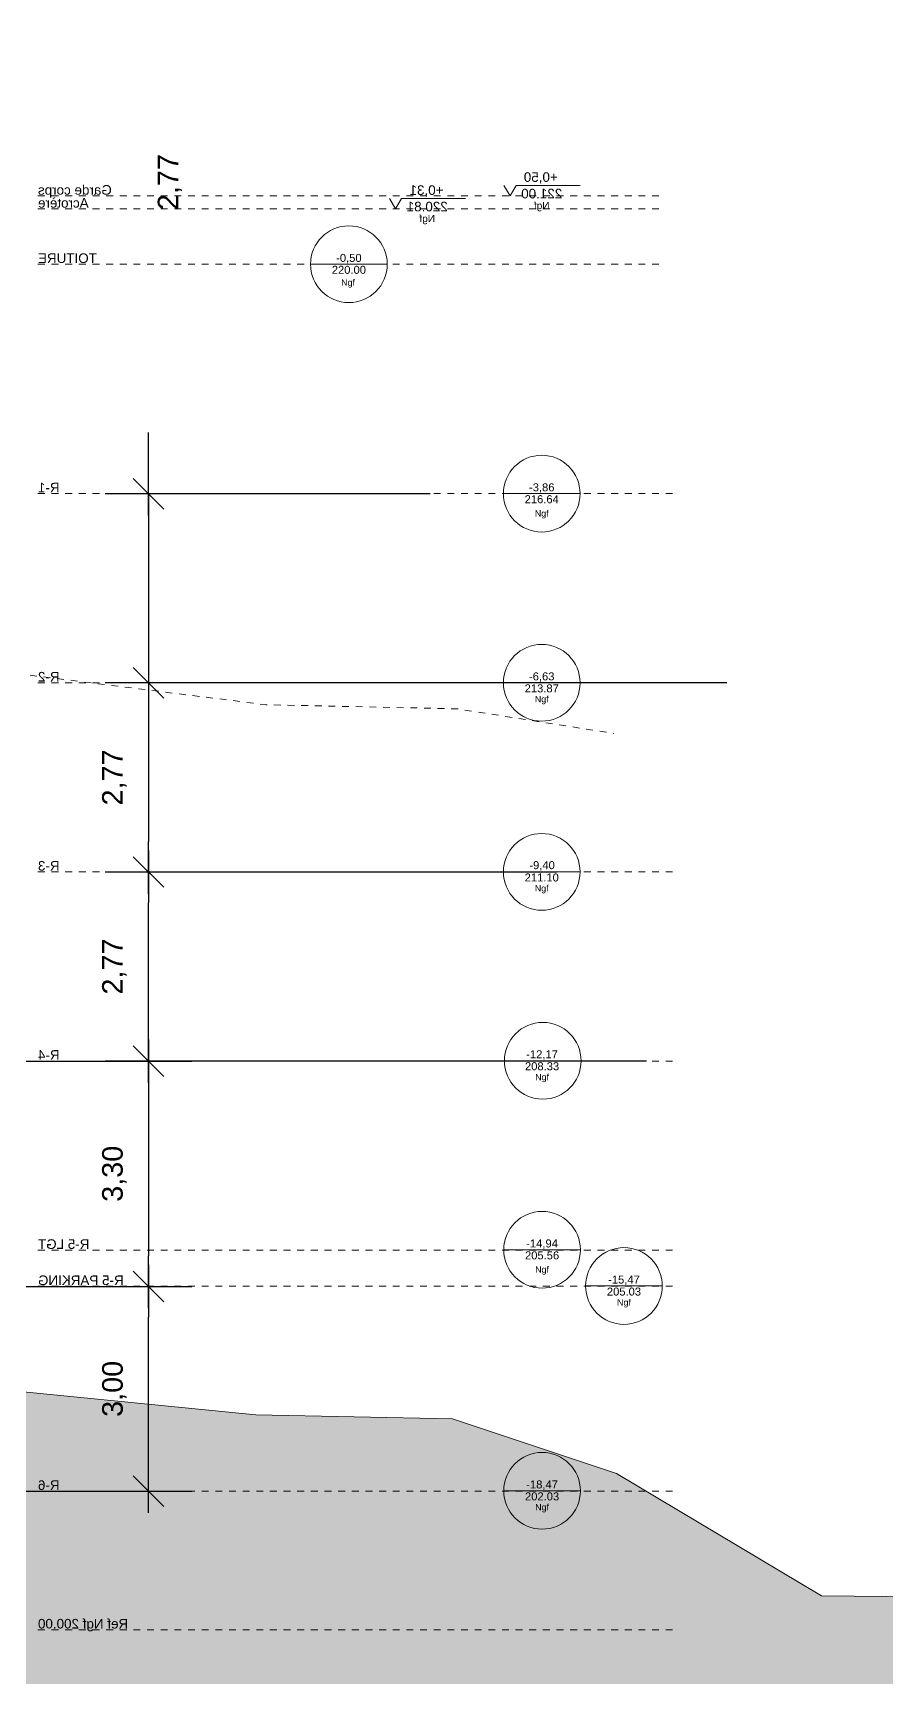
# Model space of a CAD drawing. Header units: metres. Extents: x 1838950 to 1842843, y 5171318 to 5174224.
# Drawn here: x 1841026.68 to 1841039.18, y 5171420.41 to 5171444.49 of the extents above; entities that cross this region are included whole.
import ezdxf

# ---------------------------------------------------------------- set-up
doc = ezdxf.new("R2010")
doc.units = ezdxf.units.M
doc.header["$LTSCALE"] = 0.0254
doc.header["$PDMODE"] = 1
doc.header["$PDSIZE"] = -2
doc.linetypes.add('Style de ligne -1', pattern=[0.83328, 0.41656, -0.41672])
doc.linetypes.add('VW-01', pattern=[0.41656, 0.20828, -0.20828])
doc.layers.get('0').update_dxf_attribs({"lineweight": 18})
doc.layers.get('DEFPOINTS').update_dxf_attribs({"lineweight": 18})
for name, color, linetype, lineweight in [('00 CHAZAL INVISIBLE ARCHI', 7, 'Continuous', 5), ('B GÈnÈral_Hatch', 7, 'Continuous', 5), ('B Général', 7, 'Continuous', 5), ('C ANNOTATIONS-cotation', 7, 'Continuous', 5), ('C ANNOTATIONS-niveaux', 7, 'Continuous', 5)]:
    doc.layers.add(name, color=color, linetype=linetype, lineweight=lineweight)
doc.styles.add('Arial', font='arial.ttf')
doc.dimstyles.new('Arch', dxfattribs={"dimtxt": 302.065972, "dimasz": 0.002245, "dimexe": 0.003175, "dimexo": 0.001587, "dimgap": 0.001587, "dimtad": 1, "dimzin": 3, "dimtxsty": 'Arial', "dimblk": 'VW_SLASH', "dimblk1": 'VW_SLASH', "dimblk2": 'VW_SLASH', "dimcen": 0, "dimdle": 0.001587, "dimazin": 0, "dimtfac": 1, "dimtix": 1, "dimtmove": 0, "dimatfit": 0, "dimldrblk": 'VW_FILLEDARROW-3', "dimfxl": 1, "dimfrac": 2, "dimtolj": 1, "dimtzin": 3, "dimarcsym": 0})

# ---------------------------------------------------------------- blocks, each defined once
blk = doc.blocks.new('VW_SLASH')
at = {"color": 0, "linetype": 'ByBlock', "lineweight": -2, "transparency": 16777216}
blk.add_line((0.707, 0), (-1, 0), dxfattribs=at)
at = {"color": 0, "lineweight": 20, "transparency": 16777216, "flags": 128}
blk.add_lwpolyline([(0.5, 0.5), (-0.5, -0.5)], dxfattribs=at)
blk = doc.blocks.new('*D1647')
at = {"layer": 'C ANNOTATIONS-cotation', "color": 0, "linetype": 'Continuous', "lineweight": -2, "transparency": 16777216}
for p, q in [((1841022.582, 5171429.432), (1841029.006, 5171429.432)), ((1841028.371, 5171428.983), (1841028.371, 5171426.581)), ((1841018.312, 5171426.132), (1841029.006, 5171426.132))]:
    blk.add_line(p, q, dxfattribs=at)
at = {"layer": 'DEFPOINTS', "color": 0, "linetype": 'Continuous', "transparency": 16777216}
for p in [(1841022.581, 5171429.432), (1841018.31, 5171426.132), (1841028.371, 5171426.132)]:
    blk.add_point(p, dxfattribs=at)
at = {"layer": 'C ANNOTATIONS-cotation', "color": 0, "linetype": 'Continuous', "lineweight": -2, "transparency": 16777216, "xscale": 0.44896484375, "yscale": 0.44896484375, "zscale": 0.44896484375}
for p, rotation in [((1841028.371, 5171429.432), 90), ((1841028.371, 5171426.132), 270)]:
    blk.add_blockref('VW_SLASH', p, dxfattribs=dict(at, rotation=rotation))
at = {"layer": 'C ANNOTATIONS-cotation', "color": 0, "linetype": 'Continuous', "lineweight": 5, "transparency": 16777216, "insert": (1841027.872, 5171427.782), "char_height": 0.3019, "attachment_point": 5, "rotation": 90, "style": 'Arial'}
blk.add_mtext('\\A1;3,30', dxfattribs=at)
blk = doc.blocks.new('VW_FILLEDARROW-3')
at = {"linetype": 'Continuous', "lineweight": 0, "transparency": 16777216}
blk.add_hatch(color=0, dxfattribs=at).paths.add_polyline_path([(-1.414, 0.379), (0, 0), (-1.414, -0.379)])
at = {"color": 0, "lineweight": 5, "transparency": 16777216, "flags": 128}
blk.add_lwpolyline([(-1.414, 0.379), (0, 0), (-1.414, -0.379)], close=True, dxfattribs=at)
blk = doc.blocks.new('*D1648')
at = {"layer": 'C ANNOTATIONS-cotation', "color": 0, "linetype": 'Continuous', "lineweight": -2, "transparency": 16777216}
for p, q in [((1841034.35, 5171432.202), (1841027.736, 5171432.202)), ((1841028.371, 5171429.881), (1841028.371, 5171431.753)), ((1841035.669, 5171429.432), (1841027.736, 5171429.432))]:
    blk.add_line(p, q, dxfattribs=at)
at = {"layer": 'DEFPOINTS', "color": 0, "linetype": 'Continuous', "transparency": 16777216}
for p in [(1841028.371, 5171432.202), (1841034.352, 5171432.202), (1841035.671, 5171429.432)]:
    blk.add_point(p, dxfattribs=at)
at = {"layer": 'C ANNOTATIONS-cotation', "color": 0, "linetype": 'Continuous', "lineweight": -2, "transparency": 16777216, "xscale": 0.44896484375, "yscale": 0.44896484375, "zscale": 0.44896484375}
for p, rotation in [((1841028.371, 5171432.202), 90), ((1841028.371, 5171429.432), 270)]:
    blk.add_blockref('VW_SLASH', p, dxfattribs=dict(at, rotation=rotation))
at = {"layer": 'C ANNOTATIONS-cotation', "color": 0, "linetype": 'Continuous', "lineweight": 5, "transparency": 16777216, "insert": (1841027.872, 5171430.817), "char_height": 0.3019, "attachment_point": 5, "rotation": 90, "style": 'Arial'}
blk.add_mtext('\\A1;2,77', dxfattribs=at)
blk = doc.blocks.new('*D1649')
at = {"layer": 'C ANNOTATIONS-cotation', "color": 0, "linetype": 'Continuous', "lineweight": -2, "transparency": 16777216}
for p, q in [((1841032.751, 5171434.972), (1841027.736, 5171434.972)), ((1841028.371, 5171434.523), (1841028.371, 5171432.651)), ((1841034.35, 5171432.202), (1841027.736, 5171432.202))]:
    blk.add_line(p, q, dxfattribs=at)
at = {"layer": 'DEFPOINTS', "color": 0, "linetype": 'Continuous', "transparency": 16777216}
for p in [(1841032.753, 5171434.972), (1841028.371, 5171432.202), (1841034.352, 5171432.202)]:
    blk.add_point(p, dxfattribs=at)
at = {"layer": 'C ANNOTATIONS-cotation', "color": 0, "linetype": 'Continuous', "lineweight": -2, "transparency": 16777216, "xscale": 0.44896484375, "yscale": 0.44896484375, "zscale": 0.44896484375}
for p, rotation in [((1841028.371, 5171434.972), 90), ((1841028.371, 5171432.202), 270)]:
    blk.add_blockref('VW_SLASH', p, dxfattribs=dict(at, rotation=rotation))
at = {"layer": 'C ANNOTATIONS-cotation', "color": 0, "linetype": 'Continuous', "lineweight": 5, "transparency": 16777216, "insert": (1841027.872, 5171433.587), "char_height": 0.3019, "attachment_point": 5, "rotation": 90, "style": 'Arial'}
blk.add_mtext('\\A1;2,77', dxfattribs=at)
blk = doc.blocks.new('*D1650')
at = {"layer": 'C ANNOTATIONS-cotation', "color": 0, "linetype": 'Continuous', "lineweight": -2, "transparency": 16777216}
for p, q in [((1841028.371, 5171438.191), (1841028.371, 5171438.64)), ((1841032.499, 5171437.742), (1841027.736, 5171437.742)), ((1841028.371, 5171437.742), (1841028.371, 5171434.972)), ((1841036.849, 5171434.972), (1841027.736, 5171434.972)), ((1841028.371, 5171434.523), (1841028.371, 5171434.074))]:
    blk.add_line(p, q, dxfattribs=at)
at = {"layer": 'DEFPOINTS', "color": 0, "linetype": 'Continuous', "transparency": 16777216}
for p in [(1841032.501, 5171437.742), (1841028.371, 5171434.972), (1841036.851, 5171434.972)]:
    blk.add_point(p, dxfattribs=at)
at = {"layer": 'C ANNOTATIONS-cotation', "color": 0, "linetype": 'Continuous', "lineweight": -2, "transparency": 16777216, "xscale": 0.44896484375, "yscale": 0.44896484375, "zscale": 0.44896484375}
for p, rotation in [((1841028.371, 5171437.742), 270), ((1841028.371, 5171434.972), 90)]:
    blk.add_blockref('VW_SLASH', p, dxfattribs=dict(at, rotation=rotation))
at = {"layer": 'C ANNOTATIONS-cotation', "color": 0, "linetype": 'Continuous', "lineweight": 5, "transparency": 16777216, "insert": (1841028.687, 5171442.307), "char_height": 0.3019, "attachment_point": 5, "rotation": 90, "style": 'Arial'}
blk.add_mtext('\\A1;2,77', dxfattribs=at)
blk = doc.blocks.new('Alti BAT B R-3-4')
at = {"layer": 'C ANNOTATIONS-niveaux', "color": 7, "linetype": 'Continuous', "lineweight": 5}
blk.add_line((-0.568, -0.005), (0.557, -0.005), dxfattribs=at)
blk.add_circle((-0.005, -0.005), 0.562, dxfattribs=at)
at = {"layer": 'C ANNOTATIONS-niveaux', "color": 7, "attachment_point": 2, "rotation": 0, "line_spacing_factor": 0.901009, "style": 'Arial'}
for s, insert, char_height in [('-9,40', (0, 0.152), 0.1172), ('211.10', (-0.005, -0.028), 0.1172), ('Ngf', (-0.005, -0.198), 0.0938)]:
    blk.add_mtext(s, dxfattribs=dict(at, insert=insert, char_height=char_height))
blk = doc.blocks.new('Alti BAT B R-2-4')
at = {"layer": 'C ANNOTATIONS-niveaux', "color": 7, "linetype": 'Continuous', "lineweight": 5}
blk.add_line((-0.563, 0), (0.562, 0), dxfattribs=at)
blk.add_circle((0, 0), 0.562, dxfattribs=at)
at = {"layer": 'C ANNOTATIONS-niveaux', "color": 7, "attachment_point": 2, "rotation": 0, "line_spacing_factor": 0.901009, "style": 'Arial'}
for s, insert, char_height in [('-6,63', (0, 0.152), 0.1172), ('213.87', (0, -0.023), 0.1172), ('Ngf', (0, -0.193), 0.0938)]:
    blk.add_mtext(s, dxfattribs=dict(at, insert=insert, char_height=char_height))
blk = doc.blocks.new('Alti BAT B R-1-4')
at = {"layer": 'C ANNOTATIONS-niveaux', "color": 7, "linetype": 'Continuous', "lineweight": 5}
blk.add_line((-0.559, -0.09), (0.566, -0.09), dxfattribs=at)
blk.add_circle((0.003, -0.09), 0.562, dxfattribs=at)
at = {"layer": 'C ANNOTATIONS-niveaux', "color": 7, "attachment_point": 2, "rotation": 0, "line_spacing_factor": 0.901009, "style": 'Arial'}
for s, insert, char_height in [('-3,86', (0.003, 0.061), 0.1172), ('216.64', (0.003, -0.113), 0.1172), ('Ngf', (0.003, -0.332), 0.0938)]:
    blk.add_mtext(s, dxfattribs=dict(at, insert=insert, char_height=char_height))
blk = doc.blocks.new('Alti BAT B TOITURE-4')
at = {"layer": 'C ANNOTATIONS-niveaux', "color": 7, "linetype": 'Continuous', "lineweight": 5}
blk.add_line((-0.559, -0.09), (0.566, -0.09), dxfattribs=at)
blk.add_circle((0.003, -0.09), 0.562, dxfattribs=at)
at = {"layer": 'B Général', "color": 7, "char_height": 0.1172, "attachment_point": 2, "rotation": 0, "line_spacing_factor": 0.901009, "style": 'Arial'}
for s, insert in [('-0,50', (0.003, 0.061)), ('220.00', (0.003, -0.113))]:
    blk.add_mtext(s, dxfattribs=dict(at, insert=insert))
at = {"layer": 'C ANNOTATIONS-niveaux', "color": 7, "insert": (-0.009, -0.31), "char_height": 0.0938, "attachment_point": 2, "rotation": 0, "line_spacing_factor": 0.901009, "style": 'Arial'}
blk.add_mtext('Ngf', dxfattribs=at)
blk = doc.blocks.new('Alti BAT B R-4-4')
at = {"layer": 'C ANNOTATIONS-niveaux', "color": 7, "linetype": 'Continuous', "lineweight": 5}
blk.add_line((-0.553, -0.002), (0.572, -0.002), dxfattribs=at)
blk.add_circle((0.01, -0.002), 0.562, dxfattribs=at)
at = {"layer": 'C ANNOTATIONS-niveaux', "color": 7, "attachment_point": 2, "rotation": 0, "line_spacing_factor": 0.901009, "style": 'Arial'}
for s, insert, char_height in [('-12,17', (0, 0.152), 0.1172), ('208.33', (0, -0.023), 0.1172), ('Ngf', (0, -0.193), 0.0938)]:
    blk.add_mtext(s, dxfattribs=dict(at, insert=insert, char_height=char_height))
blk = doc.blocks.new('Alti BAT B Garde corps-4')
at = {"layer": 'B Général', "color": 7, "linetype": 'Continuous', "lineweight": 13, "flags": 128}
blk.add_lwpolyline([(-0.559, 0.063), (0.378, 0.063), (0.468, -0.092), (0.558, 0.063)], dxfattribs=at)
at = {"layer": 'B Général', "color": 7, "attachment_point": 2, "rotation": 0, "line_spacing_factor": 0.901009, "style": 'Arial'}
for s, insert, char_height in [('+0,50', (0.017, 0.255), 0.1407), ('221.00', (0.003, 0.013), 0.1407), ('Ngf', (0.003, -0.18), 0.1055)]:
    blk.add_mtext(s, dxfattribs=dict(at, insert=insert, char_height=char_height))
blk = doc.blocks.new('Alti BAT B R-5 Lgt-4')
at = {"layer": 'C ANNOTATIONS-niveaux', "color": 7, "linetype": 'Continuous', "lineweight": 5}
blk.add_line((-0.563, 0), (0.562, 0), dxfattribs=at)
blk.add_circle((0, 0), 0.562, dxfattribs=at)
at = {"layer": 'C ANNOTATIONS-niveaux', "color": 7, "attachment_point": 2, "rotation": 0, "line_spacing_factor": 0.901009, "style": 'Arial'}
for s, insert, char_height in [('-14,94', (0, 0.152), 0.1172), ('205.56', (0, -0.023), 0.1172), ('Ngf', (0, -0.241), 0.0938)]:
    blk.add_mtext(s, dxfattribs=dict(at, insert=insert, char_height=char_height))
blk = doc.blocks.new('Alti BAT B R-6-4')
at = {"layer": 'C ANNOTATIONS-niveaux', "color": 7, "linetype": 'Continuous', "lineweight": 5}
for p, q in [((-0.563, 0), (0.562, 0)), ((-0.375, 0), (0.375, 0))]:
    blk.add_line(p, q, dxfattribs=at)
blk.add_circle((0, 0), 0.562, dxfattribs=at)
at = {"layer": 'C ANNOTATIONS-niveaux', "color": 7, "attachment_point": 2, "rotation": 0, "line_spacing_factor": 0.901009, "style": 'Arial'}
for s, insert, char_height in [('-18,47', (0, 0.152), 0.1172), ('202.03', (0, -0.023), 0.1172), ('Ngf', (0, -0.193), 0.0938)]:
    blk.add_mtext(s, dxfattribs=dict(at, insert=insert, char_height=char_height))
blk = doc.blocks.new('Alti BAT B ACCROTERE TOITURE-4')
at = {"layer": 'B Général', "color": 7, "linetype": 'Continuous', "lineweight": 13, "flags": 128}
blk.add_lwpolyline([(-0.559, 0.065), (0.378, 0.065), (0.468, -0.09), (0.558, 0.065)], dxfattribs=at)
at = {"layer": 'C ANNOTATIONS-niveaux', "color": 7, "attachment_point": 2, "rotation": 0, "line_spacing_factor": 0.901009, "style": 'Arial'}
for s, insert, char_height in [('+0,31', (0.013, 0.256), 0.1407), ('220.81', (0.003, 0.015), 0.1407), ('Ngf', (0.003, -0.178), 0.1055)]:
    blk.add_mtext(s, dxfattribs=dict(at, insert=insert, char_height=char_height))
blk = doc.blocks.new('Alti BAT B R-5 Parking-4')
at = {"layer": 'C ANNOTATIONS-niveaux', "color": 7, "linetype": 'Continuous', "lineweight": 5}
blk.add_line((-0.563, 0), (0.562, 0), dxfattribs=at)
blk.add_circle((0, 0), 0.562, dxfattribs=at)
at = {"layer": 'C ANNOTATIONS-niveaux', "color": 7, "attachment_point": 2, "rotation": 0, "line_spacing_factor": 0.901009, "style": 'Arial'}
for s, insert, char_height in [('-15,47', (0, 0.152), 0.1172), ('205.03', (0, -0.023), 0.1172), ('Ngf', (0, -0.193), 0.0938)]:
    blk.add_mtext(s, dxfattribs=dict(at, insert=insert, char_height=char_height))
blk = doc.blocks.new('Niveaux bat B-4')
at = {"layer": 'B Général', "color": 1, "linetype": 'Style de ligne -1', "lineweight": 5}
for p, q in [((7.859, 5.59), (-1.334, 5.59)), ((7.859, 5.4), (-1.334, 5.4)), ((7.859, 4.59), (-1.334, 4.59)), ((7.859, 1.23), (-1.459, 1.23)), ((7.859, -1.54), (-1.459, -1.54)), ((7.859, -4.31), (-1.459, -4.31)), ((7.859, -7.08), (-1.459, -7.08)), ((7.859, -9.85), (-1.459, -9.85)), ((7.859, -10.38), (-1.459, -10.38)), ((7.859, -13.38), (-1.459, -13.38)), ((7.859, -15.41), (-1.459, -15.41))]:
    blk.add_line(p, q, dxfattribs=at)
at = {"layer": 'B Général', "color": 7}
for name, p in [('Alti BAT B Garde corps-4', (0.474, 5.682)), ('Alti BAT B ACCROTERE TOITURE-4', (2.152, 5.49))]:
    blk.add_blockref(name, p, dxfattribs=at)
at = {"layer": 'B Général', "color": 7, "xscale": -1}
for name, p in [('Alti BAT B TOITURE-4', (3.306, 4.68)), ('Alti BAT B R-1-4', (0.48, 1.32)), ('Alti BAT B R-2-4', (0.477, -1.54)), ('Alti BAT B R-3-4', (0.472, -4.305)), ('Alti BAT B R-4-4', (0.472, -7.075)), ('Alti BAT B R-5 Lgt-4', (0.472, -9.845)), ('Alti BAT B R-5 Parking-4', (-0.728, -10.375)), ('Alti BAT B R-6-4', (0.472, -13.375))]:
    blk.add_blockref(name, p, dxfattribs=at)
at = {"layer": 'B Général', "attachment_point": 3, "line_spacing_factor": 0.901009, "style": 'Arial'}
for s, insert, char_height in [('Garde corps', (7.859, 5.749), 0.14067), ('Acrotère', (7.859, 5.559), 0.1407), ('R-1', (7.859, 1.389), 0.1407), ('R-2', (7.859, -1.381), 0.1407), ('R-3', (7.859, -4.151), 0.1407), ('R-4', (7.859, -6.921), 0.1407), ('R-5 LGT', (7.859, -9.691), 0.1407), ('R-5 PARKING', (7.859, -10.221), 0.14067), ('R-6', (7.859, -13.221), 0.1407), ('Ref Ngf 200.00', (7.859, -15.251), 0.14067)]:
    blk.add_mtext(s, dxfattribs=dict(at, insert=insert, char_height=char_height))
at = {"layer": 'B Général', "insert": (7.859, 4.749), "char_height": 0.1407, "width": 1.2202, "attachment_point": 3, "line_spacing_factor": 0.901009, "style": 'Arial'}
blk.add_mtext('TOITURE', dxfattribs=at)
blk = doc.blocks.new('*D1651')
at = {"layer": 'C ANNOTATIONS-cotation', "color": 0, "linetype": 'Continuous', "lineweight": -2, "transparency": 16777216}
for p, q in [((1841018.232, 5171426.132), (1841029.006, 5171426.132)), ((1841028.371, 5171423.581), (1841028.371, 5171425.683)), ((1841022.492, 5171423.132), (1841029.006, 5171423.132))]:
    blk.add_line(p, q, dxfattribs=at)
at = {"layer": 'DEFPOINTS', "color": 0, "linetype": 'Continuous', "transparency": 16777216}
for p in [(1841018.231, 5171426.132), (1841028.371, 5171426.132), (1841022.491, 5171423.132)]:
    blk.add_point(p, dxfattribs=at)
at = {"layer": 'C ANNOTATIONS-cotation', "color": 0, "linetype": 'Continuous', "lineweight": -2, "transparency": 16777216, "xscale": 0.44896484375, "yscale": 0.44896484375, "zscale": 0.44896484375}
for p, rotation in [((1841028.371, 5171426.132), 90), ((1841028.371, 5171423.132), 270)]:
    blk.add_blockref('VW_SLASH', p, dxfattribs=dict(at, rotation=rotation))
at = {"layer": 'C ANNOTATIONS-cotation', "color": 0, "linetype": 'Continuous', "lineweight": 5, "transparency": 16777216, "insert": (1841027.872, 5171424.632), "char_height": 0.3019, "attachment_point": 5, "rotation": 90, "style": 'Arial'}
blk.add_mtext('\\A1;3,00', dxfattribs=at)
blk = doc.blocks.new('Groupe-2044-1')
at = {"layer": 'B Général', "color": 1, "linetype": 'VW-01', "lineweight": 18, "flags": 128}
blk.add_lwpolyline([(1841013.35, 5171436.805), (1841014.336, 5171436.622), (1841030.093, 5171434.652), (1841032.898, 5171434.592), (1841035.186, 5171434.232)], dxfattribs=at)

msp = doc.modelspace()

# ---------------------------------------------------------------- hatches: boundary and pattern name
at = {"layer": 'B GÈnÈral_Hatch', "linetype": 'Continuous', "lineweight": 0, "true_color": 0xffffff}
msp.add_hatch(color=7, dxfattribs=at).paths.add_polyline_path([(1840927.0954, 5171441.522), (1840927.0954, 5171441.652), (1840926.1761, 5171441.652), (1840926.1761, 5171441.702), (1840925.8641, 5171441.702), (1840918.8206, 5171444.422), (1840915.8206, 5171444.442), (1840914.8974, 5171444.442), (1840914.8974, 5171444.492), (1840902.4052, 5171444.492), (1840902.4052, 5171391.102), (1841135.4899, 5171391.102), (1841135.4899, 5171395.422), (1841134.3639, 5171395.362), (1841134.3639, 5171395.192), (1841130.6502, 5171395.302), (1841127.4639, 5171395.272), (1841127.4639, 5171395.412), (1841125.9504, 5171395.702), (1841125.9504, 5171399.182), (1841125.2793, 5171399.182), (1841125.2793, 5171398.562), (1841121.1236, 5171398.672), (1841114.4717, 5171398.732), (1841108.7453, 5171399.192), (1841105.2778, 5171399.282), (1841101.2987, 5171403.442), (1841100.9939, 5171403.442), (1841096.3573, 5171403.422), (1841096.0581, 5171407.632), (1841089.5806, 5171407.862), (1841083.9508, 5171408.102), (1841083.9508, 5171408.267), (1841083.5352, 5171408.267), (1841083.5352, 5171408.432), (1841067.0886, 5171408.612), (1841060.0417, 5171408.512), (1841059.1808, 5171408.672), (1841059.1808, 5171410.122), (1841058.7099, 5171410.122), (1841058.5051, 5171410.122), (1841053.4516, 5171413.222), (1841051.4917, 5171413.362), (1841044.644, 5171418.412), (1841040.1508, 5171421.582), (1841038.2356, 5171421.602), (1841035.229, 5171423.392), (1841032.8263, 5171424.192), (1841029.9465, 5171424.252), (1841025.3007, 5171424.712), (1841023.7254, 5171424.9215), (1841023.7254, 5171422.882), (1840974.9857, 5171422.882), (1840974.9857, 5171425.932), (1840954.3506, 5171425.932), (1840954.3506, 5171431.102), (1840951.6273, 5171431.102), (1840951.6273, 5171432.002), (1840936.7615, 5171432.002), (1840936.7615, 5171441.102), (1840936.7615, 5171441.372), (1840936.5146, 5171441.372), (1840936.5146, 5171441.5619), (1840934.4273, 5171441.562), (1840929.8799, 5171441.632), (1840927.0954, 5171441.522)])
at = {"layer": 'B Général', "linetype": 'Continuous', "lineweight": 5, "true_color": 0x994c00}
h = msp.add_hatch(dxfattribs=at)
h.set_pattern_fill('H_VEGETAL 3', color=34, style=0, pattern_type=2)
h.set_pattern_definition([(45, (0, 0), (0.232127777778, -0.0197555555556), [0.440032549932, -0.062861792847]), (45, (-0.0358, -0.06791), (-0.0354710037674, -0.2855567740104), [0.188585378542, -0.314308964237]), (45, (0.03143, -0.03143), (0.0253663257985, -0.2253913257985), [0.40349174572, -0.45500133028]), (45, (0.01605, -0.07779), (0.2640036553644, 0.0125741224134), [0.389743115654, -0.113151227125]), (45, (0.06286, -0.06286), (0.125723585695, -0.125723585695), [0.1178344608, -0.0294586152]), (45, (0.07858, -0.07858), (0.125723585695, -0.125723585695), [0.09864344, -0.16094456]), (45, (0.0943, -0.0943), (0.125723585695, -0.125723585695), []), (45, (0.00185, -0.21731), (0.125723585695, -0.125723585695), [0.6677511918, -0.5463418842]), (135, (0.0642, -0.0321), (0.2469444444444, 0.0419805555556), [0.440034553, -0.062862079]), (135, (0.11853, -0.121), (-0.296333333333, 0.009877777778), [0.188586237, -0.314310395]), (135, (0.0074, -0.04692), (-0.066675, -0.217311111111), [0.40349341704, -0.45500321496]), (135, (0.05927, -0.14076), (0.249413888889, 0.037041666667), [0.3897448898, -0.1131517422]), (135, (0.08396, -0.20003), (0.167922222222, 0.118533333333), [0.1178373056, -0.0294593264]), (135, (0.03704, -0.18274), (-0.1580444444444, -0.128411111111), [0.09864344, -0.16094456]), (135, (0.01729, -0.19509), (0.1802694444444, 0.106186111111), []), (135, (0.04445, -0.26176), (0.143227777778, 0.145697222222), [0.6677531476, -0.5463434844])])
h.paths.add_polyline_path([(1840927.0954, 5171441.522), (1840927.0954, 5171441.652), (1840926.1761, 5171441.652), (1840926.1761, 5171441.702), (1840925.8641, 5171441.702), (1840918.8206, 5171444.422), (1840915.8206, 5171444.442), (1840914.8974, 5171444.442), (1840914.8974, 5171444.492), (1840902.4052, 5171444.492), (1840902.4052, 5171391.102), (1841135.4899, 5171391.102), (1841135.4899, 5171395.422), (1841134.3639, 5171395.362), (1841134.3639, 5171395.192), (1841130.6502, 5171395.302), (1841127.4639, 5171395.272), (1841127.4639, 5171395.412), (1841125.9504, 5171395.702), (1841125.9504, 5171399.182), (1841125.2793, 5171399.182), (1841125.2793, 5171398.562), (1841121.1236, 5171398.672), (1841114.4717, 5171398.732), (1841108.7453, 5171399.192), (1841105.2778, 5171399.282), (1841101.2987, 5171403.442), (1841100.9939, 5171403.442), (1841096.3573, 5171403.422), (1841096.0581, 5171407.632), (1841089.5806, 5171407.862), (1841083.9508, 5171408.102), (1841083.9508, 5171408.267), (1841083.5352, 5171408.267), (1841083.5352, 5171408.432), (1841067.0886, 5171408.612), (1841060.0417, 5171408.512), (1841059.1808, 5171408.672), (1841059.1808, 5171410.122), (1841058.7099, 5171410.122), (1841058.5051, 5171410.122), (1841053.4516, 5171413.222), (1841051.4917, 5171413.362), (1841044.644, 5171418.412), (1841040.1508, 5171421.582), (1841038.2356, 5171421.602), (1841035.229, 5171423.392), (1841032.8263, 5171424.192), (1841029.9465, 5171424.252), (1841025.3007, 5171424.712), (1841023.7254, 5171424.9215), (1841023.7254, 5171422.882), (1840974.9857, 5171422.882), (1840974.9857, 5171425.932), (1840954.3506, 5171425.932), (1840954.3506, 5171431.102), (1840951.6273, 5171431.102), (1840951.6273, 5171432.002), (1840936.7615, 5171432.002), (1840936.7615, 5171441.102), (1840936.7615, 5171441.372), (1840936.5146, 5171441.372), (1840936.5146, 5171441.5619), (1840934.4273, 5171441.562), (1840929.8799, 5171441.632)])

# ---------------------------------------------------------------- linework, layer by layer
at = {"layer": 'B Général', "color": 7, "linetype": 'Continuous', "lineweight": 5, "flags": 128}
msp.add_lwpolyline([(1841040.1508, 5171421.582), (1841038.2356, 5171421.602), (1841035.229, 5171423.392), (1841032.8263, 5171424.192), (1841029.9465, 5171424.252), (1841025.3007, 5171424.712), (1841023.7254, 5171424.9215), (1841023.7254, 5171422.882), (1840974.9857, 5171422.882)], dxfattribs=at)

# ---------------------------------------------------------------- block references
at = {"layer": '00 CHAZAL INVISIBLE ARCHI', "color": 7}
msp.add_blockref('Groupe-2044-1', (0, 0), dxfattribs=at)
at = {"layer": 'C ANNOTATIONS-cotation', "color": 7, "xscale": -1}
msp.add_blockref('Niveaux bat B-4', (1841034.612, 5171436.5137), dxfattribs=at)

# ---------------------------------------------------------------- dimensions: what is measured, and where the dimension line sits
at = {"layer": 'C ANNOTATIONS-cotation', "color": 1, "linetype": 'Continuous', "lineweight": 5, "true_color": 0xff0000}
dim = msp.add_linear_dim(base=(1841028.3709, 5171434.972), p1=(1841032.5009, 5171437.742), p2=(1841036.8508, 5171434.972), angle=270, dimstyle='Arch', override={"dimtxt": 0.301929, "dimasz": 0.448965, "dimexe": 0.635, "dimgap": 0.5588, "dimpost": '<>', "dimtxsty": 'Arial', "dimdle": 0.3175, "dimtix": 0, "dimtmove": 2}, dxfattribs=at)
dim.commit()
dim.dimension.update_dxf_attribs({"geometry": '*D1650', "text_midpoint": (1841028.6866, 5171442.3066), "dimtype": 160})
for base, p1, p2, picture, middle in [((1841028.3709, 5171432.202), (1841032.7527, 5171434.972), (1841034.352, 5171432.202), '*D1649', (1841027.872, 5171433.587)), ((1841028.3709, 5171432.202), (1841035.6709, 5171429.432), (1841034.352, 5171432.202), '*D1648', (1841027.872, 5171430.817)), ((1841028.3709, 5171426.132), (1841022.5809, 5171429.432), (1841018.3103, 5171426.132), '*D1647', (1841027.872, 5171427.782)), ((1841028.3709, 5171426.132), (1841022.4909, 5171423.132), (1841018.2309, 5171426.132), '*D1651', (1841027.872, 5171424.632))]:
    dim = msp.add_linear_dim(base=base, p1=p1, p2=p2, angle=270, dimstyle='Arch', override={"dimtxt": 0.301929, "dimasz": 0.448965, "dimexe": 0.635, "dimgap": 0.3175, "dimpost": '<>', "dimtxsty": 'Arial', "dimdle": 0.3175, "dimtmove": 2}, dxfattribs=at)
    dim.commit()
    dim.dimension.update_dxf_attribs({"geometry": picture, "text_midpoint": middle})

doc.saveas('drawing.dxf')
